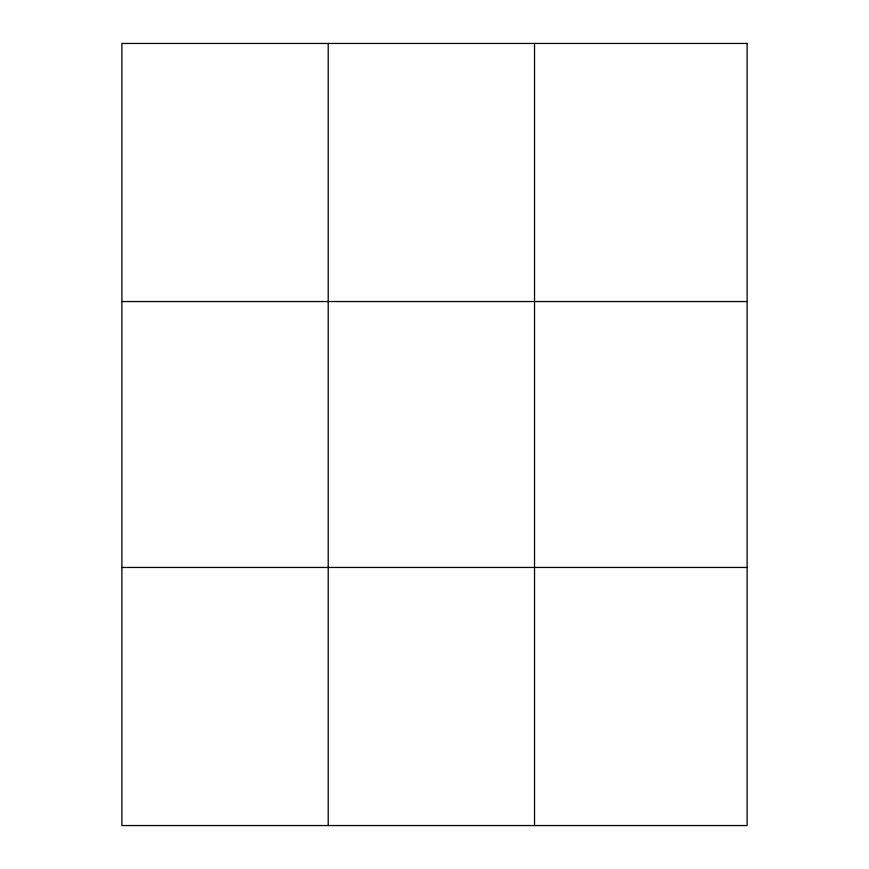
<?xml version="1.0" encoding="UTF-8"?>
<svg xmlns="http://www.w3.org/2000/svg" width="869" height="869" viewBox="0 0 869 869"><rect width="100%" height="100%" fill="white"/><g stroke="black" fill="none" stroke-linecap="round" stroke-linejoin="round"><path stroke-width="1.3" d="M328.21 825.55L328.21 43.45M534.533 825.55L534.533 43.45M121.888 301.543L747.112 301.543M121.888 567.457L747.112 567.457M747.112 43.45L747.112 825.55L121.888 825.55L121.888 43.45L747.112 43.45"/></g></svg>
